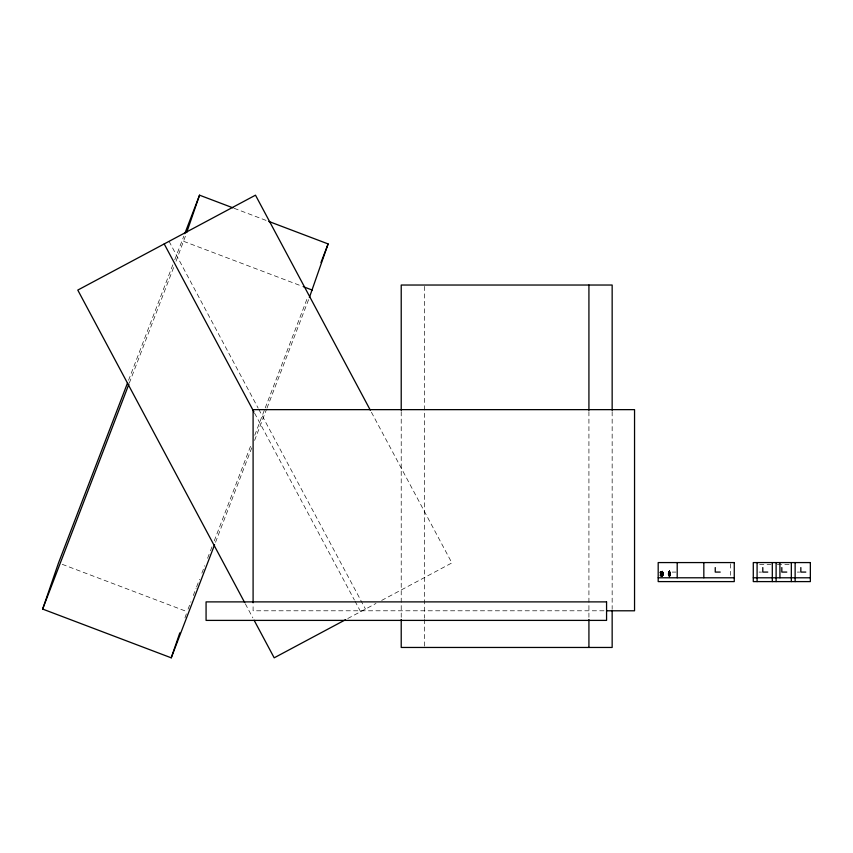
<?xml version="1.0" encoding="UTF-8"?>
<svg xmlns="http://www.w3.org/2000/svg" width="853" height="853" viewBox="0 0 853 853"><rect width="100%" height="100%" fill="white"/><g stroke="black" fill="none" stroke-linecap="round" stroke-linejoin="round"><path stroke-width="0.64" stroke-dasharray="4.26 3.2" d="M660.243 572.224C660.68 574.016 664.402 571.489 661.352 573.301L660.915 575.935C663.463 575.359 658.1 568.631 661.139 574.048L660.947 575.263L660.073 571.83M660.915 575.722C661.246 574.634 659.732 570.625 660.542 572.118M669.424 570.849L669.456 574.25L668.613 575.935L668.56 574.826L668.581 573.024L669.573 575.914L668.763 572.523C667.025 578.537 670.81 569.068 668.901 571.446C669.85 572.459 669.818 569.346 669.402 572.534L669.498 573.834M660.179 574.559L660.179 573.962C659.689 572.715 663.058 571.02 661 572.31L661.224 574.869L660.553 573.333L662.376 574.112L661.267 571.553L661.875 571.734M661.896 571.883L662.088 575.562C662.248 575.935 658.687 569.985 662.291 574.133L661.523 571.318L662.418 575.754L661.853 574.133L662.088 574.741C661.939 568.162 661.203 575.839 660.553 572.246C661.8 576.329 661.384 570.625 660.51 573.259M661.8 574.336C661.278 576.692 662.525 574.442 661.533 572.64L660.606 573.387L661.075 575.178L660.553 572.374L660.67 573.44L663.144 572.619L662.589 576.223C664.967 570.614 659.732 570.593 660.958 575.668M663.239 574.506L663.239 572.256C664.487 573.077 662.259 576.287 663.495 573.536L663.069 572.374M668.56 573.77L669.157 572.224C670.597 571.649 670.767 575.796 668.901 574.549L668.848 572.203L668.699 576.372M669.157 572.224C666.502 577.353 670.501 570.7 669.04 571.318C668.912 572.896 669.914 569.996 669.232 571.713L669.946 571.35L669.338 571.169M669.733 573.397L669.349 570.956L670.522 574.474L670.234 572.448L670.362 573.483L669.221 573.749L668.773 572.16L669.434 575.679M661.949 572.608L661.939 575.924C661 574.527 661.949 569.793 661.299 572.246C662.493 582.343 659.593 566.669 661.224 574.869M669.029 576.148L669.744 574.474L670.074 575.999L670.181 574.453L668.283 573.141L669.21 571.894L669.808 571.968L670.085 575.135L669.978 573.813L668.891 573.824L668.923 575.626L668.891 573.824L669.424 575.935L669.434 574.57L670.202 574.41L670.053 572.853L669.893 575.839M662.28 574.058L661.118 572.758L662.376 574.112L662.195 572.502L660.83 572.64C662.994 576.692 658.804 572.907 661.992 572.939C661.523 573.227 659.806 575.242 661.555 575.135C663.41 573.547 660.371 572.843 661.288 576.106L660.659 575.103L661.747 571.905M668.144 573.898L668.731 572.672L668.485 576.106M669.637 573.483L670.234 572.448L668.869 571.339M660.446 572.8L661.15 574.751C660.489 572.875 662.76 571.254 661.363 575.903M661.331 571.894L661.864 571.638L661.075 572.31C661.022 578.046 661.821 569.303 662.205 575.039L661.032 575.103L660.894 575.871M669.808 571.968L670.362 574.73M661.374 575.658L661 572.31M662.589 571.873L662.205 571.126L661.363 576.223L660.936 573.962M661.064 572.427C662.589 570.988 662.408 575.658 660.659 575.103M662.557 576.543C663.016 574.634 659.785 572.789 662.472 574.581M669.616 574.506L669.584 575.818L669.488 574.282L668.432 575.818M669.125 573.515L670 572.619L669.552 574.346L670.383 573.152L670.021 572.139C668.528 569.996 669.381 572.949 669.648 570.913L669.232 571.713M660.499 571.958L660.19 573.12M661.533 572.363L661.811 571.585C662.269 575.818 661.939 573.163 660.947 573.024M669.914 575.946L669.957 575.05M663.666 573.76L662.205 571.126M661.448 573.184C662.856 574.581 661.48 572.885 661.64 575.647L661.715 572.384C663.239 573.6 659.838 571.585 661.896 574.762L661.885 575.86M670.085 575.135L670.053 575.722L669.818 572.406M660.872 575.103L661.64 575.018L661.032 575.103L661.416 575.786L660.691 572.555M668.677 574.773L668.837 572.427M669.925 576.106C671.407 567.895 666.982 578.846 668.581 572.224L670.053 572.16L668.848 575.37L669.978 573.813L668.997 573.866L669.104 575.732M670.266 572.534L669.701 573.888L668.827 573.973L668.549 572.192L669.904 572.032L670.522 574.474L669.818 571.777M659.998 575.338L660.851 574.25M660.542 573.77L661.182 572.992C660.787 573.973 661.96 572.928 662.184 575.061L661.715 575.125M661.587 572.011C662.749 572.832 661.267 574.687 660.531 573.045M670.479 572.768C669.85 571.297 670.746 576.937 670.501 572.406M661.747 572.406C660.936 576.873 662.728 573.536 661.438 572.022M661.939 575.519L661.416 574.122L661.779 575.519M669.061 571.457C670.618 570.593 667.771 572.63 669.306 573.184L669.2 576.319L669.744 574.474M660.947 575.263C661.31 572.896 660.073 572.16 661.448 573.738L661.235 573.024C660.755 574.357 661.438 573.131 660.243 573.269M661.715 574.933C662.109 576.575 662.312 573.941 661.352 574.89L660.862 572.8L661.107 573.493C658.132 573.664 663.314 572.32 662.045 575.999M669.424 575.935L669.402 574.538M662.962 575.125L663.048 574.41L662.355 574.645L662.227 575.882L662.056 572.811L661.907 574.101M669.2 576.159L669.861 573.802L669.85 575.306L669.2 576.159L669.648 572.576M661.843 572.704L662.237 574.229M662.365 571.19C662.962 571.681 660.457 574.464 660.617 572.747M662.738 575.146C661.597 574.783 662.109 571.329 662.12 574.25M661.299 572.843C659.113 572.885 663.122 574.495 660.627 573.035M669.328 576.159L668.955 574.432L668.987 575.85M669.253 572.011L669.349 570.956L669.509 572.352M663.122 574.933L663.058 575.498L663.389 572.256M668.283 573.888C667.76 572.694 670.351 570.86 668.688 572.342L669.168 573.301L668.72 572.917M661.8 572.043L660.99 571.595L661.139 572.171L661.768 571.307M661.555 572.736L661.949 574.218L661.779 573.323M661.288 575.189C662.461 574.026 659.646 573.205 661.31 573.355M661.139 574.357L661.576 574.826L661.086 572.949C661.491 573.664 659.668 572.683 662.227 574.464M668.848 572.203L668.315 573.621L668.816 572.662M661.15 574.751L660.553 573.333L661.395 573.781L660.425 573.323M661.864 576.031L662.333 574.901M660.766 573.6L661.576 574.762L661.374 573.003L660.574 573.387M660.446 573.088L661.278 573.962L661.406 573.451M660.787 574.581L660.68 573.248M661.64 571.403L661.342 571.627M668.731 572.672L668.464 574.368L668.453 572.63M661.789 573.984L662.12 575.775M661.416 575.786L661.875 574.751M669.754 575.636L669.808 574.24M669.029 577.353L669.477 574.698L669.776 575.466M668.912 572.896L668.837 575.732L669.083 574.485L670.063 574.709M661.672 575.914L661.885 573.589L661.214 573.589M660.073 572.8C660.521 571.553 659.732 572.939 660.521 572.427M668.688 574.218L668.421 574.879L668.997 572.299M669.626 571.947L669.637 570.828L668.592 572.352M669.125 575.668L669.232 575.093L669.178 575.711M670.319 572.917L669.221 573.749L670.362 573.483L670.053 572.022M661.928 574.272L662.109 573.365M670.053 572.768L670.117 573.515M662.738 575.903L662.952 574.901L662.163 574.858M661.16 575.157C661.171 572.544 662.301 574.709 661.821 571.563M661.331 572.022L661.491 571.35M661.789 574.485L661.416 574.122M661.853 573.856L662.045 572.949M669.36 575.892L668.859 574.687M669.338 574.954L669.488 577.396L669.872 574.538L669.104 575.967L669.338 574.655M662.418 572.406L662.312 574.655M668.677 573.344L668.134 574.346L668.677 572.448L668.443 574.229M670.031 572.598L669.765 573.717L670.095 573.109M662.706 571.243L662.813 571.979M661.875 573.738L661.875 572.267M662.045 572.694L662.632 572.384M661.992 573.664L661.395 574.741M661.342 574.176L660.744 573.568C663.069 575.999 659.625 573.493 661.533 572.64M660.979 575.018L661.736 573.611M176.038 261.21L185.805 235.097M184.962 617.903L186.679 612.912M661.672 574.474L662.024 573.387L662.12 574.719M661.896 575.775L661.31 575.018M662.205 572.512L662.045 573.312M128.558 380.289L172.86 264.75M174.758 259.781L183.811 236.174M129.347 382.965L173.649 267.426M188.065 609.181L190.923 601.728M193.3 595.511L196.158 588.058M196.638 586.821L199.495 579.368M201.884 573.152L204.741 565.699M207.599 558.246L209.977 552.03M210.456 550.793L212.365 545.824M214.263 540.855L251.422 443.944M254.759 435.254L264.761 409.163M265.24 407.915L307.634 297.345M215.542 542.284L251.742 447.868M254.599 440.415L266.509 409.355M266.989 408.107L308.914 298.785M661.096 571.841L661.31 571.307M661.661 572.939L661.374 572.438M660.553 573.685L660.649 572.811M662.227 573.632L661.118 574.591M660.947 574.304L660.819 573.44L661.523 573.408M660.904 574.762L661.224 574.517C660.67 573.184 662.984 574.698 661.811 573.547M669.051 572.054L669.2 571.478M669.648 571.062L669.754 571.723M669.552 574.346L670.031 573.504M660.776 573.301L660.872 572.651L661.299 574.869M660.712 576.18L660.499 574.474M661.032 575.946L661.576 575.647M661.47 575.348L662.077 575.455M660.915 573.664L662.525 572.747M662.717 572.555L661.47 572.885M661.48 574.485L661.139 577.118M661.533 572.438L661.715 572.981M669.584 571.499L669.52 571.361M347.757 618.532L375.981 603.455M381.675 600.416L451.887 562.916L370.948 411.349M662.482 574.965L661.555 575.135M669.338 575.988L669.509 574.879M669.274 574.229L669.861 574.016L669.136 574.144M670.138 574.176L670.458 573.216M660.446 572.587L659.87 572.608M660.062 575.061L660.499 575.711M660.574 575.007L660.798 575.69M660.435 573.269L661 573.344M669.264 574.634L668.901 574.549M662.376 575.071L662.365 575.764M661.31 573.674L661.576 574.165M669.083 574.485L669.413 573.579M669.125 573.845L669.978 573.813M663.495 573.536L663.144 572.619M759.628 564.483L771.037 564.483M777.382 564.483L790.059 564.483M672.239 572.086L675.96 572.086M759.074 572.086L761.558 572.086M797.331 572.086L799.666 572.086M603.977 610.791L253.096 610.791L253.096 604.127M662.664 571.393L662.024 571.265M661.267 571.553L661.971 571.553M669.509 572.16L670.469 572.779M661.544 572.15L661.427 571.286L661.139 572.171M234.148 208.303L267.533 220.959M183.662 241.335L302.357 286.331M62.237 564.323L187.116 611.665M660.808 572.566L661.288 572.96L661.299 572.246M660.723 573.163L661.395 573.781M661.15 573.152L661.651 573.696M661.651 572.406L661.15 572.715M169.065 241.335L258.171 408.171M258.79 409.344L365.468 609.074M254.567 413.108L354.336 599.915M354.965 601.098L360.606 611.665M245.323 603.785L252.851 617.881M669.253 573.632L669.573 574.634M660.169 575.071L660.489 575.732M661.864 574.559L662.088 575.711M669.488 574.282L669.69 575.434M661.032 575.103L661.118 575.807M660.84 574.389L660.915 575.103M669.477 574.698L669.605 576.01M660.19 575.317L660.265 576.02M668.571 574.464L668.699 575.892M668.581 573.024L668.688 574.293M661.075 572.885L661.107 573.493M669.434 575.114L669.434 575.722M730.467 563.844L730.467 575.253M612.155 411.615L612.155 608.818M588.922 411.615L588.922 618.148M424.453 286.363L424.453 618.148M424.453 619.481L424.453 646.126M401.219 411.615L401.219 618.148"/><path stroke-width="1.28" d="M214.583 544.768L171.24 657.823L42.65 609.074L58.526 562.916L127.598 382.773M186.658 232.602L199.538 195.177L232.922 207.833M171.24 657.823L179.812 632.873M309.383 297.537L328.117 243.926L268.77 221.428M184.77 233.69L199.538 195.177M42.65 609.074L128.878 384.202M320.973 262.564L328.117 243.926M345.572 619.694L274.186 657.823L254.109 620.227M720.209 572.086L715.251 572.086L715.251 567.565M767.764 572.086L762.795 572.086L762.795 567.565M786.786 572.086L781.817 572.086L781.817 567.565M805.808 572.086L800.839 572.086L800.839 567.565M658.185 577.79L734.262 577.79M753.284 577.79L810.35 577.79M606.632 610.791L634.547 610.791L634.547 409.643L253.096 409.643L253.096 602.794M303.593 286.8L312.241 290.084M370.319 410.176L255.484 195.177L77.783 290.084L244.694 602.602M164.202 243.926L253.938 411.935M795.135 562.575L795.135 581.597M791.328 562.575L791.328 581.597M779.919 562.575L779.919 577.79M776.113 562.575L776.113 581.597M772.306 562.575L772.306 581.597M757.091 562.575L757.091 581.597M703.832 562.575L703.832 577.79M677.207 562.575L677.207 577.79M612.155 410.282L612.155 285.03L401.219 285.03L401.219 410.282M612.155 610.151L612.155 647.459L401.219 647.459L401.219 619.481M588.922 285.03L588.922 410.282M588.922 619.481L588.922 647.459M734.262 562.575L658.185 562.575L658.185 581.597L734.262 581.597L734.262 562.575M810.35 562.575L753.284 562.575L753.284 581.597L810.35 581.597L810.35 562.575M606.568 601.887L206.074 601.887L206.074 620.398L606.568 620.398L606.568 601.887"/></g></svg>
